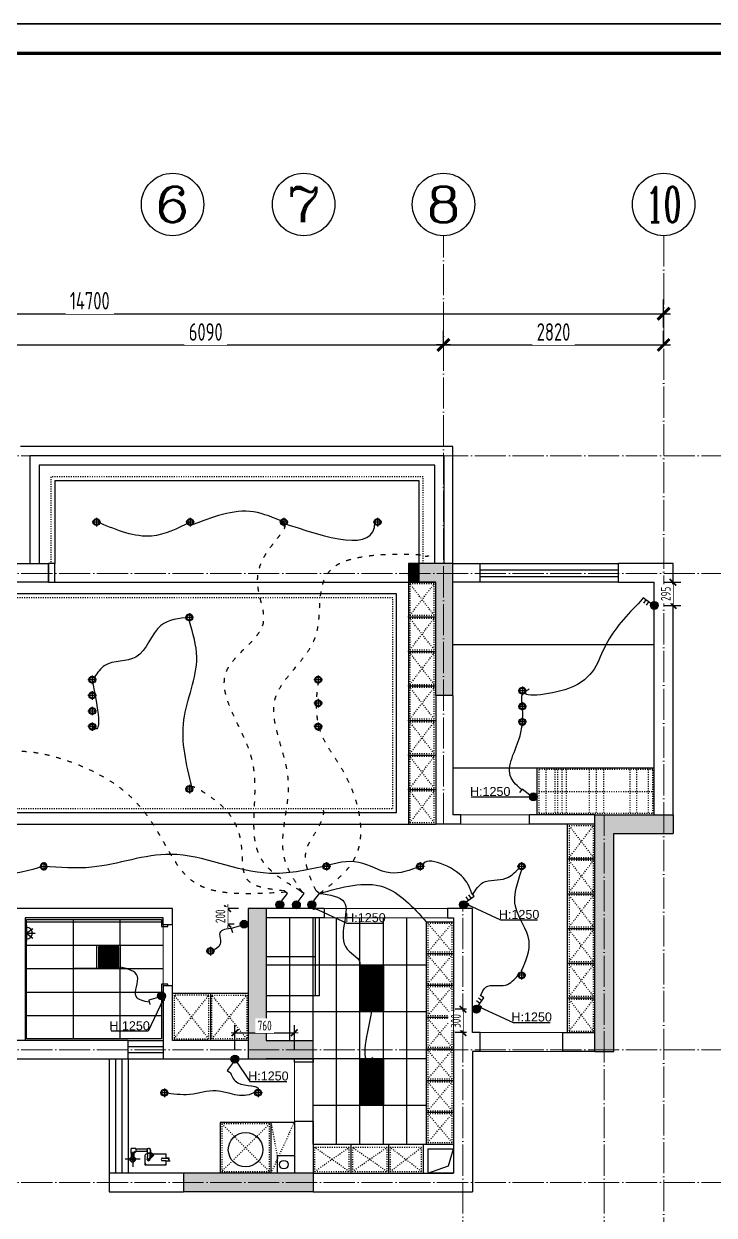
# Model space of a CAD drawing. Header units: inches. Extents: x 600 to 250244, y -404780 to 1000.
# Drawn here: x 105423 to 114265, y -307663 to -292400 of the extents above; entities that cross this region are included whole.
import ezdxf
from ezdxf.enums import TextEntityAlignment as Align

# ---------------------------------------------------------------- set-up
doc = ezdxf.new("R2010")
doc.units = ezdxf.units.IN
doc.header["$MEASUREMENT"] = 0
doc.linetypes.add('ACAD_ISO03W100', pattern=[30, 12, -18])
doc.linetypes.add('DOTE', pattern=[2.42, 2, -0.2, 0.02, -0.2])
for name, color, linetype, lineweight in [('0000照明', 241, 'Continuous', 25), ('天棚材质标注', 2, 'Continuous', 5), ('门', 65, 'Continuous', 13)]:
    doc.layers.add(name, color=color, linetype=linetype, lineweight=lineweight)
for name, color, linetype in [('15开关布置图-YJ', 2, 'Continuous'), ('AXIS', 1, 'Continuous'), ('AXIS_TEXT', 7, 'Continuous'), ('A图框', 7, 'Continuous'), ('D-ARCHI', 250, 'Continuous'), ('EVH 立面填充', 8, 'Continuous'), ('IBS-003-建筑窗框', 3, 'Continuous'), ('IBS-182-原建筑非承重墙', 150, 'Continuous'), ('IBS-200-原建筑承重墙柱', 200, 'Continuous'), ('IBS-250-轻质砖隔墙填充', 250, 'Continuous'), ('IBS-63-原建筑窗', 63, 'Continuous'), ('IDS-030-造型完成面(看线)', 30, 'Continuous'), ('IDS-040-固定高家具', 40, 'Continuous'), ('IFF-51-活动家具', 51, 'Continuous'), ('IRC-2-天花灯具', 2, 'Continuous'), ('IRC-30-天花轮廓线', 30, 'Continuous'), ('外标注', 50, 'Continuous')]:
    doc.layers.add(name, color=color, linetype=linetype)
doc.styles.add('_TCH_AXIS', font='COMPLEX', dxfattribs={"bigfont": 'GBCBIG'})
doc.styles.add('COMPLEX', font='COMPLEX')
doc.styles.add('HBA-DIMT', font='ARCHS.SHX', dxfattribs={"width": 0.8})
doc.styles.add('MtXpl_Arial_Unicode_', font='ARIALUNI.ttf')
doc.dimstyles.new('HBA_40', dxfattribs={"dimscale": 50, "dimtxt": 2.5, "dimasz": 0.1, "dimexe": 2, "dimexo": 2.5, "dimgap": 0.6, "dimtad": 1, "dimdec": 0, "dimrnd": 5, "dimzin": 0, "dimtxsty": 'HBA-DIMT', "dimblk": 'HBA_DIMENSION_TICK', "dimblk1": 'HBA_DIMENSION_TICK', "dimblk2": 'HBA_DIMENSION_TICK', "dimcen": 0.125, "dimclrd": 44, "dimclre": 44, "dimclrt": 2, "dimadec": 0, "dimazin": 0, "dimtfac": 1, "dimtdec": 0, "dimtix": 1, "dimtmove": 1, "dimatfit": 3, "dimldrblk": 'HBA_Leader_Dot', "dimfxl": 0, "dimtvp": 1, "dimtfill": 1, "dimtolj": 1, "dimtzin": 0, "dimarcsym": 0})

# ---------------------------------------------------------------- blocks, each defined once
blk = doc.blocks.new('11')
at = {"layer": 'IBS-182-原建筑非承重墙'}
for p, q in [((140997, -1245), (140997, -1054)), ((140567, -1131), (140516, -1131)), ((140535, -1131), (140528, -1131)), ((140528, -1166), (140567, -1166)), ((140528, -1166), (140567, -1166)), ((140567, -1131), (140535, -1131)), ((140567, -1131), (140535, -1131)), ((140567, -1166), (140535, -1166)), ((140841, -1081), (140567, -1080)), ((140567, -1080), (140567, -1131)), ((140576, -1080), (140567, -1080)), ((140567, -1080), (140567, -1131)), ((140567, -1101), (140567, -1131)), ((140567, -1131), (140615, -1132)), ((140567, -1166), (140567, -1196)), ((140615, -1166), (140567, -1166)), ((140567, -1166), (140567, -1217)), ((140567, -1166), (140567, -1196)), ((140567, -1208), (140567, -1217)), ((140567, -1217), (140770, -1217)), ((140567, -1217), (140587, -1217)), ((140587, -1217), (140775, -1217)), ((140587, -1217), (140740, -1217)), ((140820, -1081), (140588, -1080)), ((140820, -1081), (140588, -1080)), ((140788, -1145), (140728, -1204)), ((140775, -1157), (140728, -1204)), ((140737, -1214), (140728, -1204)), ((140728, -1204), (140737, -1214)), ((140797, -1154), (140737, -1214)), ((140737, -1214), (140775, -1175)), ((140737, -1214), (140775, -1175)), ((140750, -1227), (140737, -1214)), ((140740, -1217), (140750, -1227)), ((140770, -1217), (140770, -1288)), ((140775, -1157), (140788, -1145)), ((140775, -1149), (140775, -1157)), ((140775, -1149), (140775, -1157)), ((140775, -1149), (140775, -1157)), ((140775, -1217), (140775, -1175)), ((140775, -1175), (140775, -1227)), ((140775, -1175), (140775, -1217)), ((140775, -1217), (140775, -1227)), ((140775, -1217), (140775, -1227)), ((140809, -1218), (140810, -1149)), ((140809, -1227), (140810, -1149)), ((140809, -1218), (140820, -1218)), ((140809, -1218), (140809, -1227)), ((140810, -1145), (140810, -1149)), ((140810, -1149), (140810, -1145)), ((140812, -1252), (140812, -1221)), ((140812, -1252), (140812, -1221)), ((140841, -1081), (140820, -1081)), ((140840, -1209), (140841, -1081)), ((140840, -1101), (140841, -1081)), ((140840, -1197), (140840, -1101)), ((140840, -1209), (140840, -1101)), ((140901, -1150), (141093, -1150)), ((140980, -1150), (140980, -1228)), ((140980, -1180), (140980, -1248)), ((140980, -1180), (140980, -1228)), ((141014, -1150), (141014, -1228)), ((141014, -1228), (141014, -1180)), ((141014, -1228), (141014, -1180)), ((140775, -1227), (140750, -1227)), ((140750, -1227), (140770, -1227)), ((140812, -1227), (140770, -1227)), ((140770, -1269), (140770, -1227)), ((140770, -1227), (140770, -1269)), ((140770, -1269), (140770, -1288)), ((140775, -1227), (140809, -1227)), ((140955, -1286), (140803, -1286)), ((140803, -1286), (140812, -1286)), ((140803, -1286), (140812, -1286)), ((140812, -1252), (140812, -1227)), ((140812, -1252), (140812, -1269)), ((140812, -1252), (140955, -1252)), ((140812, -1286), (140812, -1252)), ((140812, -1286), (140812, -1252)), ((140955, -1252), (140953, -1252)), ((140955, -1252), (140953, -1252)), ((140962, -1248), (140955, -1248)), ((140955, -1290), (140955, -1248)), ((140955, -1251), (140955, -1252)), ((140955, -1251), (140955, -1252)), ((140955, -1290), (140982, -1290)), ((140975, -1234), (140975, -1228)), ((140975, -1228), (140980, -1228)), ((140975, -1248), (140975, -1228)), ((140975, -1228), (141018, -1228)), ((140980, -1228), (140975, -1228)), ((140975, -1228), (140975, -1234)), ((140975, -1234), (140975, -1248)), ((140980, -1248), (140975, -1248)), ((140975, -1248), (140980, -1248)), ((140980, -1228), (141014, -1228)), ((140980, -1248), (140980, -1228)), ((140980, -1228), (141018, -1228)), ((140982, -1290), (141018, -1290)), ((141014, -1228), (141018, -1228)), ((141018, -1228), (141014, -1228)), ((141018, -1228), (141014, -1228)), ((141018, -1235), (141018, -1228)), ((141018, -1235), (141018, -1228)), ((141018, -1228), (141018, -1235)), ((141018, -1235), (141018, -1228)), ((141018, -1228), (141018, -1235)), ((141018, -1235), (141018, -1290))]:
    blk.add_line(p, q, dxfattribs=at)
blk.add_circle((140997, -1150), 34.9, dxfattribs=at)
for start, end in [(0, 180), (0, 180), (180, 240.5217), (180, 240.5217), (299.176, 0), (299.176, 0)]:
    blk.add_arc((140997, -1150), 34.9, start, end, dxfattribs=at)
for centre, major_axis, start_param, end_param in [((140553, -1149), (-17.5, -17.5), -1.141223, -0.024085), ((140540, -1140), (-6.72, -6.72), 4.378011, 6.612288), ((140531, -1157), (-6.72, -6.72), 1.236418, 3.470695), ((140588, -1101), (-14.5, 14.5), 5.495149, 7.065946), ((140587, -1196), (-14.5, 14.5), 0.78276, 2.353557), ((140615, -1149), (-12.1, -12.1), 0.78276, 3.924353), ((140793, -1149), (-12.1, 12.1), 3.924353, 7.065946), ((140793, -1149), (-4.6, -4.6), 1.568158, 4.709751), ((140820, -1101), (-14.5, -14.5), 2.353557, 3.924353), ((140820, -1197), (-14.5, -14.5), 0.78276, 2.353557), ((140997, -1150), (-12.1, 12.1), 4.709751, 10.992936), ((140791, -1269), (-15, 15), 0.78276, 2.986227), ((140791, -1269), (-15, 15), 2.986227, 3.924353), ((140962, -1234), (-9.66, 9.66), 2.353557, 3.924353)]:
    blk.add_ellipse(centre, major_axis=major_axis, ratio=1, start_param=start_param, end_param=end_param, dxfattribs=at)
at = {"layer": 'IBS-182-原建筑非承重墙', "extrusion": (0, 0, -1)}
for start_param, end_param in [(5.500425, 7.071221), (5.500425, 7.071221), (3.929629, 5.500425), (3.929629, 5.500425), (7.071221, 8.642018), (7.071221, 8.642018), (2.358832, 3.929629), (2.358832, 3.929629)]:
    blk.add_ellipse((140997, -1150), major_axis=(-12.1, 12.1), ratio=1, start_param=start_param, end_param=end_param, dxfattribs=at)
blk = doc.blocks.new('HBA_DIMENSION_TICK')
at = {"color": 0, "linetype": 'ByBlock'}
for p, q in [((-10, 0), (0, 0)), ((0, 0), (10, 0))]:
    blk.add_line(p, q, dxfattribs=at)
at = {"color": 50, "linetype": 'ByBlock'}
blk.add_solid([(-10, -7), (-7, -10), (7, 10), (10, 7)], dxfattribs=at)
blk = doc.blocks.new('*D544')
at = {"layer": 'Defpoints', "color": 0, "transparency": 16777216}
for p in [(110798, -296514), (104708, -296739), (110798, -296739)]:
    blk.add_point(p, dxfattribs=at)
at = {"layer": '外标注', "color": 44, "lineweight": -2, "transparency": 16777216}
for p, q in [((104708, -296514), (104708, -296334)), ((110798, -296514), (110798, -296334)), ((104717, -296514), (110789, -296514))]:
    blk.add_line(p, q, dxfattribs=at)
at = {"layer": '外标注', "color": 44, "lineweight": -2, "transparency": 16777216, "xscale": 9, "yscale": 9, "zscale": 9, "rotation": 180}
blk.add_blockref('HBA_DIMENSION_TICK', (104708, -296514), dxfattribs=at)
at = {"layer": '外标注', "color": 44, "lineweight": -2, "transparency": 16777216, "xscale": 9, "yscale": 9, "zscale": 9}
blk.add_blockref('HBA_DIMENSION_TICK', (110798, -296514), dxfattribs=at)
at = {"layer": '外标注', "color": 2, "transparency": 16777216, "insert": (107753, -296348), "char_height": 225, "attachment_point": 5, "style": 'HBA-DIMT', "bg_fill": 3, "box_fill_scale": 1.25, "bg_fill_color": 256, "bg_fill_true_color": 13158600, "bg_fill_transparency": 0}
blk.add_mtext('\\A1;6090', dxfattribs=at)
blk = doc.blocks.new('HBA_Leader_Dot')
at = {"color": 0, "linetype": 'ByBlock'}
blk.add_line((-5, 0), (-10, 0), dxfattribs=at)
at = {"color": 0, "linetype": 'ByBlock', "const_width": 5}
blk.add_lwpolyline([(-2.5, 0, 1), (2.5, 0, 1)], format="xyb", close=True, dxfattribs=at)
blk = doc.blocks.new('*D545')
at = {"layer": 'Defpoints', "color": 0, "transparency": 16777216}
for p in [(113618, -296514), (110798, -296739), (113618, -296739)]:
    blk.add_point(p, dxfattribs=at)
at = {"layer": '外标注', "color": 44, "lineweight": -2, "transparency": 16777216}
for p, q in [((110798, -296514), (110798, -296334)), ((113618, -296514), (113618, -296334)), ((110807, -296514), (113609, -296514))]:
    blk.add_line(p, q, dxfattribs=at)
at = {"layer": '外标注', "color": 44, "lineweight": -2, "transparency": 16777216, "xscale": 9, "yscale": 9, "zscale": 9, "rotation": 180}
blk.add_blockref('HBA_DIMENSION_TICK', (110798, -296514), dxfattribs=at)
at = {"layer": '外标注', "color": 44, "lineweight": -2, "transparency": 16777216, "xscale": 9, "yscale": 9, "zscale": 9}
blk.add_blockref('HBA_DIMENSION_TICK', (113618, -296514), dxfattribs=at)
at = {"layer": '外标注', "color": 2, "transparency": 16777216, "insert": (112208, -296348), "char_height": 225, "attachment_point": 5, "style": 'HBA-DIMT', "bg_fill": 3, "box_fill_scale": 1.25, "bg_fill_color": 256, "bg_fill_true_color": 13158600, "bg_fill_transparency": 0}
blk.add_mtext('\\A1;2820', dxfattribs=at)
blk = doc.blocks.new('*D546')
at = {"layer": 'Defpoints', "color": 0, "transparency": 16777216}
for p in [(113618, -296114), (98918, -296514), (113618, -296514)]:
    blk.add_point(p, dxfattribs=at)
at = {"layer": '外标注', "color": 44, "lineweight": -2, "transparency": 16777216}
for p, q in [((98918, -296289), (98918, -295934)), ((113618, -296289), (113618, -295934)), ((98927, -296114), (113609, -296114))]:
    blk.add_line(p, q, dxfattribs=at)
at = {"layer": '外标注', "color": 44, "lineweight": -2, "transparency": 16777216, "xscale": 9, "yscale": 9, "zscale": 9, "rotation": 180}
blk.add_blockref('HBA_DIMENSION_TICK', (98918, -296114), dxfattribs=at)
at = {"layer": '外标注', "color": 44, "lineweight": -2, "transparency": 16777216, "xscale": 9, "yscale": 9, "zscale": 9}
blk.add_blockref('HBA_DIMENSION_TICK', (113618, -296114), dxfattribs=at)
at = {"layer": '外标注', "color": 2, "transparency": 16777216, "insert": (106268, -295948), "char_height": 225, "attachment_point": 5, "style": 'HBA-DIMT', "bg_fill": 3, "box_fill_scale": 1.25, "bg_fill_color": 256, "bg_fill_true_color": 13158600, "bg_fill_transparency": 0}
blk.add_mtext('\\A1;14700', dxfattribs=at)
blk = doc.blocks.new('_AXISO')
blk.add_circle((0, 0), 0.5)
at = {"layer": 'AXIS_TEXT', "style": 'COMPLEX', "width": 1.041667}
blk.add_attdef('A', text='', height=0.56, dxfattribs=at).set_placement((-0.25, -0.28), (0.25, -0.28), align=Align.FIT)
blk = doc.blocks.new('gegeg')
at = {"layer": 'A图框'}
blk.add_lwpolyline([(162587, -39218), (162587, -60008), (133187, -60008), (133187, -39218)], close=True, dxfattribs=at)
at = {"layer": 'A图框', "const_width": 42}
blk.add_lwpolyline([(133537, -40125), (133537, -39568), (162237, -39568), (162237, -57908)], dxfattribs=at)
blk = doc.blocks.new('A$C2C253EB8')
at = {"layer": 'IRC-2-天花灯具', "color": 250}
for p, q in [((0, 55), (110, 55)), ((55, 0), (55, 110))]:
    blk.add_line(p, q, dxfattribs=at)
at = {"layer": 'IRC-2-天花灯具', "color": 2}
blk.add_ellipse((55, 55), major_axis=(44, 0), ratio=1, start_param=1.571461413961594, end_param=7.85464672114118, dxfattribs=at)
at = {"layer": 'IRC-2-天花灯具', "color": 251}
blk.add_ellipse((55, 55), major_axis=(33, 0), ratio=1, start_param=1.570667, end_param=7.853852, dxfattribs=at)
blk = doc.blocks.new('fhty')
at = {"layer": 'IRC-2-天花灯具'}
for p, q in [((717910, -196860), (717910, -197065)), ((717910, -196962), (717990, -196900)), ((717910, -196962), (718019, -196962)), ((717910, -196962), (717990, -197025))]:
    blk.add_line(p, q, dxfattribs=at)
blk.add_arc((717910, -196962), 74.3, 270, 90, dxfattribs=at)
blk = doc.blocks.new('*D553')
at = {"layer": 'Defpoints', "color": 0, "transparency": 16777216}
for p in [(111218, -305025), (111218, -305325)]:
    blk.add_point(p, dxfattribs=at)
at = {"layer": '天棚材质标注', "color": 44, "lineweight": -2, "transparency": 16777216}
for p, q in [((111093, -305025), (110948, -305025)), ((111048, -305020), (111048, -305015)), ((111048, -305025), (111048, -305325)), ((111093, -305325), (110948, -305325)), ((111048, -305330), (111048, -305335))]:
    blk.add_line(p, q, dxfattribs=at)
at = {"layer": '天棚材质标注', "color": 44, "lineweight": -2, "transparency": 16777216, "xscale": 5, "yscale": 5, "zscale": 5}
for p, rotation in [((111048, -305025), 270), ((111048, -305325), 90)]:
    blk.add_blockref('HBA_DIMENSION_TICK', p, dxfattribs=dict(at, rotation=rotation))
at = {"layer": '天棚材质标注', "color": 2, "transparency": 16777216, "insert": (110956, -305175), "char_height": 125, "attachment_point": 5, "rotation": 90, "style": 'HBA-DIMT', "bg_fill": 3, "box_fill_scale": 1.25, "bg_fill_color": 256, "bg_fill_true_color": 13158600, "bg_fill_transparency": 0}
blk.add_mtext('\\A1;300', dxfattribs=at)
at = {"layer": 'Defpoints', "color": 0, "transparency": 16777216}
blk.add_point((111048, -305325), dxfattribs=at)
blk = doc.blocks.new('*D554')
at = {"layer": 'Defpoints', "color": 0, "transparency": 16777216}
for p in [(108298, -303735), (108244, -303934)]:
    blk.add_point(p, dxfattribs=at)
at = {"layer": '天棚材质标注', "color": 44, "lineweight": -2, "transparency": 16777216}
for p, q in [((108173, -303735), (107934, -303735)), ((108034, -303730), (108034, -303725)), ((108034, -303934), (108034, -303735)), ((108119, -303934), (107934, -303934)), ((108034, -303939), (108034, -303944))]:
    blk.add_line(p, q, dxfattribs=at)
at = {"layer": '天棚材质标注', "color": 44, "lineweight": -2, "transparency": 16777216, "xscale": 5, "yscale": 5, "zscale": 5}
for p, rotation in [((108034, -303735), 270), ((108034, -303934), 90)]:
    blk.add_blockref('HBA_DIMENSION_TICK', p, dxfattribs=dict(at, rotation=rotation))
at = {"layer": '天棚材质标注', "color": 2, "transparency": 16777216, "insert": (107941, -303834), "char_height": 125, "attachment_point": 5, "rotation": 90, "style": 'HBA-DIMT', "bg_fill": 3, "box_fill_scale": 1.25, "bg_fill_color": 256, "bg_fill_true_color": 13158600, "bg_fill_transparency": 0}
blk.add_mtext('\\A1;200', dxfattribs=at)
at = {"layer": 'Defpoints', "color": 0, "transparency": 16777216}
blk.add_point((108034, -303735), dxfattribs=at)
blk = doc.blocks.new('*D555')
at = {"layer": 'Defpoints', "color": 0, "transparency": 16777216}
for p in [(108888, -305327), (108127, -305664), (108888, -305665)]:
    blk.add_point(p, dxfattribs=at)
at = {"layer": '天棚材质标注', "color": 44, "lineweight": -2, "transparency": 16777216}
for p, q in [((108127, -305539), (108127, -305227)), ((108888, -305540), (108888, -305227)), ((108132, -305327), (108883, -305327))]:
    blk.add_line(p, q, dxfattribs=at)
at = {"layer": '天棚材质标注', "color": 44, "lineweight": -2, "transparency": 16777216, "xscale": 5, "yscale": 5, "zscale": 5, "rotation": 180}
blk.add_blockref('HBA_DIMENSION_TICK', (108127, -305327), dxfattribs=at)
at = {"layer": '天棚材质标注', "color": 44, "lineweight": -2, "transparency": 16777216, "xscale": 5, "yscale": 5, "zscale": 5}
blk.add_blockref('HBA_DIMENSION_TICK', (108888, -305327), dxfattribs=at)
at = {"layer": '天棚材质标注', "color": 2, "transparency": 16777216, "insert": (108508, -305235), "char_height": 125, "attachment_point": 5, "style": 'HBA-DIMT', "bg_fill": 3, "box_fill_scale": 1.25, "bg_fill_color": 256, "bg_fill_true_color": 13158600, "bg_fill_transparency": 0}
blk.add_mtext('\\A1;760', dxfattribs=at)
blk = doc.blocks.new('*D892')
at = {"layer": '天棚材质标注', "color": 44, "lineweight": -2, "transparency": 16777216}
for p, q in [((113623, -299555), (113838, -299555)), ((113738, -299550), (113738, -299545)), ((113738, -299851), (113738, -299555)), ((113623, -299851), (113838, -299851)), ((113738, -299856), (113738, -299861))]:
    blk.add_line(p, q, dxfattribs=at)
at = {"layer": '天棚材质标注', "color": 44, "lineweight": -2, "transparency": 16777216, "xscale": 5, "yscale": 5, "zscale": 5}
for p, rotation in [((113738, -299555), 270), ((113738, -299851), 90)]:
    blk.add_blockref('HBA_DIMENSION_TICK', p, dxfattribs=dict(at, rotation=rotation))
at = {"layer": '天棚材质标注', "color": 2, "transparency": 16777216, "insert": (113646, -299703), "char_height": 125, "attachment_point": 5, "rotation": 90, "style": 'HBA-DIMT', "bg_fill": 3, "box_fill_scale": 1.25, "bg_fill_color": 256, "bg_fill_true_color": 13158600, "bg_fill_transparency": 0}
blk.add_mtext('\\A1;295', dxfattribs=at)
at = {"layer": 'Defpoints', "color": 0, "transparency": 16777216}
for p in [(113498, -299555), (113738, -299555), (113498, -299851)]:
    blk.add_point(p, dxfattribs=at)

msp = doc.modelspace()

# ---------------------------------------------------------------- hatches: boundary and pattern name
at = {"layer": '0000照明', "lineweight": 25, "ltscale": 0.01}
for points in [[(113542.9, -299872.6, -1), (113453.6, -299828.5, -1)], [(113453.8, -299829.7, -1), (113543.1, -299873.8, -1)], [(111993.9, -302325.6, -1), (111904.7, -302281.4, -1)], [(111904.9, -302282.6, -1), (111994.1, -302326.8, -1)], [(108723, -303641, -1), (108678.8, -303730.2, -1)], [(108680, -303730, -1), (108724.2, -303640.7, -1)], [(108935.5, -303643.1, -1), (108891.3, -303732.3, -1)], [(108892.5, -303732.1, -1), (108936.7, -303642.9, -1)], [(109132.4, -303640.3, -1), (109088.2, -303729.5, -1)], [(109089.4, -303729.3, -1), (109133.6, -303640.1, -1)], [(111088.2, -303649, -1), (111019.7, -303721.2, -1)], [(111020.9, -303721.3, -1), (111089.4, -303649.1, -1)], [(108288.9, -303911.5, -1), (108200, -303956.5, -1)], [(107231.5, -304831.2, -1), (107142.7, -304876.2, -1)], [(107143.7, -304876.8, -1), (107232.6, -304831.8, -1)], [(111240, -304979.9, -1), (111195.8, -305069.1, -1)], [(111197, -305068.9, -1), (111241.2, -304979.7, -1)], [(108148, -305619.4, -1), (108104, -305708.7, -1)], [(108105.2, -305708.5, -1), (108149.2, -305619.2, -1)]]:
    msp.add_hatch(color=256, dxfattribs=at).paths.add_polyline_path(points)
at = {"layer": 'EVH 立面填充'}
h = msp.add_hatch(color=256, dxfattribs=at)
h.dxf.hatch_style = 1
h.paths.add_polyline_path([(110698.5, -299554.5), (110698.5, -301004.5), (110918.5, -301004.5), (110918.5, -299314.5), (110488.5, -299314.5), (110488.5, -299554.5)])
h = msp.add_hatch(color=256, dxfattribs=at)
h.dxf.hatch_style = 1
h.paths.add_polyline_path([(112978.5, -302774.5), (113738.5, -302774.5), (113738.5, -302534.5), (112738.5, -302534.5), (112738.5, -305564.5), (112978.5, -305564.5)])
h = msp.add_hatch(color=256, dxfattribs=at)
h.dxf.hatch_style = 1
h.paths.add_polyline_path([(109128.2, -305664.5), (109128.2, -305424.5), (108528.2, -305424.5), (108528.2, -303734.5), (108298.2, -303734.5), (108298.2, -305664.5)])
h = msp.add_hatch(color=256, dxfattribs=at)
h.dxf.hatch_style = 1
h.paths.add_polyline_path([(107468.2, -307123.7), (107468.2, -307362), (109128.2, -307362), (109128.2, -307123.7)])
at = {"layer": 'IRC-2-天花灯具'}
h = msp.add_hatch(dxfattribs=at)
h.set_pattern_fill('ANSI31', color=256, scale=80)
h.set_pattern_definition([(45, (12589.499, -288437.724), (-7.0710678, 7.0710678), [])])
h.paths.add_polyline_path([(106378.2, -304484.5), (106638.2, -304484.5), (106638.2, -304224.5), (106378.2, -304224.5)])
h = msp.add_hatch(dxfattribs=at)
h.set_pattern_fill('ANSI31', color=256, scale=80)
h.paths.add_polyline_path([(110028.2, -304454.5), (109728.2, -304454.5), (109728.2, -305054.5), (110028.2, -305054.5)])
h = msp.add_hatch(dxfattribs=at)
h.set_pattern_fill('ANSI31', color=256, scale=80)
h.set_pattern_definition([(45, (0, -1200), (-7.0710678, 7.0710678), [])])
h.paths.add_polyline_path([(110028.2, -305654.5), (109728.2, -305654.5), (109728.2, -306254.5), (110028.2, -306254.5)])

# ---------------------------------------------------------------- linework, layer by layer
for p in [(110348.5, -299997.4), (110348.5, -300440.2), (110348.5, -300883.1), (110348.5, -301325.9), (110348.5, -301768.8), (110348.5, -302211.7), (112388.5, -303099.5), (112388.5, -303544.5), (112388.5, -303989.5), (112388.5, -304434.5), (112388.5, -304879.5)]:
    msp.add_point(p)
at = {"layer": '0000照明', "lineweight": 25, "ltscale": 0.01}
for p, q in [((113354.6, -299752.6), (113321.9, -299796.4)), ((113454.9, -299827.6), (113354.6, -299752.6)), ((113391.1, -299779.9), (113358.4, -299823.7)), ((113425.5, -299805.6), (113392.8, -299849.4)), ((111805.6, -302205.6), (111772.9, -302249.4)), ((111906, -302280.5), (111805.6, -302205.6)), ((108725.1, -303642.1), (108800, -303541.7)), ((108800, -303541.7), (108756.3, -303509)), ((108937.6, -303644.2), (109012.5, -303543.9)), ((109012.5, -303543.9), (108968.7, -303511.2)), ((109134.5, -303641.4), (109209.4, -303541.1)), ((109209.4, -303541.1), (109165.6, -303508.4)), ((111089.9, -303650.7), (111191.2, -303576.9)), ((111154.3, -303603.8), (111122.2, -303559.6)), ((111191.2, -303576.9), (111159, -303532.8)), ((111119.6, -303629.1), (111087.4, -303584.9)), ((108200.1, -303954.9), (108080, -303990.4)), ((108080, -303990.4), (108095.5, -304042.8)), ((107142.7, -304874.6), (107022.6, -304910.1)), ((107022.6, -304910.1), (107038.1, -304962.5)), ((111264.1, -304951.6), (111220.3, -304918.9)), ((111242.1, -304981), (111317.1, -304880.6)), ((111289.8, -304917.2), (111246, -304884.5)), ((111317.1, -304880.6), (111273.3, -304847.9)), ((108103.1, -305707.4), (108028.2, -305807.9)), ((108028.2, -305807.9), (108072.1, -305840.5))]:
    msp.add_line(p, q, dxfattribs=at)
for centre in [(113498.2, -299850.5), (113498.5, -299851.7), (111949.3, -302303.5), (111949.5, -302304.7), (108700.9, -303685.6), (108702.1, -303685.4), (108913.4, -303687.7), (108914.6, -303687.5), (109110.3, -303684.9), (109111.5, -303684.7), (111053.9, -303685.1), (111055.2, -303685.2), (108244.5, -303934), (107187.1, -304853.7), (107188.2, -304854.3), (111217.9, -305024.5), (111219.1, -305024.3), (108126, -305664.1), (108127.2, -305663.9)]:
    msp.add_circle(centre, 49.8, dxfattribs=at)
for points in [[(108753.5, -298784.4), (108365.2, -298653.4), (107562.8, -298827.4)], [(107553.5, -298784.4), (107060.3, -298962.2), (106396.1, -298795.1)], [(108709.5, -298784.4), (109920.5, -298784.4), (109920.5, -298782)], [(113321.9, -299796.4), (112877.6, -300354.5), (112401.6, -300915.8), (111863.7, -300944.4), (111896.6, -300921.6)], [(107543.4, -300004.5, 0), (107179.7, -300108.2), (106858.8, -300512.8), (106459, -300621.3), (106328.6, -300771.3)], [(107575.3, -302174.2, 0), (107473, -301319), (107638.7, -300514.8), (107543.4, -300059.5, 0)], [(106299.7, -300804.5), (106299.7, -301404.5), (106296, -301400.8)], [(111800.1, -302213), (111664.8, -302060.4), (111779.1, -301524.1), (111808.7, -301344.4), (111808.7, -301144.4), (111808.7, -300977.4), (111814.1, -300961.1)], [(109265.3, -303194.5), (108568.5, -303285.2), (107304, -303040.9), (106293.3, -303205.3), (105678.6, -303194.5)], [(110498.3, -303194.5), (110113.5, -303278), (109713.7, -303142.9), (109265.3, -303194.5)], [(111159, -303532.8), (111028.3, -303316.4), (110530.5, -303201.9), (110531.5, -303219.4)], [(105678.6, -303194.5), (105109.3, -303303.3), (104522.6, -303194.5)], [(111175.1, -303554.8), (111303.9, -303402.4), (111597.4, -303347.4), (111763.3, -303221.2)], [(111798.3, -304534.5), (111894.4, -304147), (111723.6, -303723.4), (111798.3, -303249.5)], [(109209.4, -303541.1), (110028.7, -303457.6), (110578.2, -303904.5)], [(109209.4, -303541.1), (109525.1, -303651.2), (109565.4, -304255.9), (109728.2, -304454.5), (109722.3, -304475.3)], [(108099.4, -303987.9), (107933.3, -304045.5), (107894.1, -304243.6), (107853.4, -304261.7), (107857.4, -304258.3)], [(107030.3, -304936.3), (106862.6, -304861.3), (106877.5, -304603.8), (106658.2, -304484.5)], [(111273.3, -304847.9), (111341.9, -304742.8), (111592.6, -304714.5), (111754.3, -304589.5)], [(109878.2, -305054.5), (109878.2, -305654.5), (109895.8, -305641.3)], [(108072.1, -305840.5), (108165.1, -305967.5), (108423.2, -306050.5), (108368.2, -306094.5), (107886.1, -306069.6), (107548.8, -306116.9), (107223.2, -306094.5)]]:
    msp.add_spline(points, degree=3, dxfattribs=at)
at = {"layer": '0000照明', "linetype": 'ACAD_ISO03W100', "lineweight": 25, "ltscale": 5}
for points in [[(108968.7, -303511.2), (108468.4, -303105.5), (108345.8, -301825.7), (108031.1, -300670.2), (108485.8, -300098.2), (108501.5, -299228.6), (108731.7, -298822.7), (108705.3, -298829)], [(108990.6, -303527.5), (108766, -303107.5), (108810, -302076.3), (108643.8, -301042.4), (109167.1, -300226.3), (109480.1, -299307.5), (110538.5, -299224.4), (110521.7, -299224.4)], [(109209.4, -303541.1), (109667, -303081.4), (109507.3, -301963.1), (109215, -301442.9, 0), (109194.6, -300837.5, 0), (109196.5, -300822.5)], [(108778.1, -303525.3), (107623.7, -303410.9), (106655.7, -302188.8), (104938, -302041.4), (104943, -302069.9)], [(108756.3, -303509), (108322.7, -303400.1), (107927.8, -302391), (107587.4, -302204.5, 0), (107591.6, -302209.1)], [(109165.6, -303508.4), (109038.4, -303001.1), (109245.3, -302587.5), (109245.3, -302454.5), (109239.3, -302449.6)]]:
    msp.add_spline(points, degree=3, dxfattribs=at)
at = {"layer": 'D-ARCHI', "color": 251, "linetype": 'DOTE', "lineweight": 5, "ltscale": 200}
for p, q in [((116438.5, -297934.3), (96111.2, -297934.3)), ((116438.5, -299444.5), (96098.5, -299444.5)), ((112858.5, -310062.8), (112858.5, -302534.5)), ((111048.2, -310062.8), (111048.2, -303734.5)), ((116438.5, -305544.5), (96111.2, -305544.5)), ((116438.5, -307242.8), (96111.2, -307242.8))]:
    msp.add_line(p, q, dxfattribs=at)
at = {"layer": 'IBS-003-建筑窗框', "color": 251, "ltscale": 10}
for p, q in [((110918.5, -297814.3), (105378.5, -297814.3)), ((110918.5, -299314.5), (110918.5, -297814.3)), ((110688.5, -298054.3), (105618.5, -298054.3)), ((105618.5, -298054.3), (105618.5, -299314.5)), ((110688.5, -299314.5), (110688.5, -298054.3)), ((110488.5, -298254.3), (105818.5, -298254.3)), ((105818.5, -298254.3), (105818.5, -299314.5)), ((110488.5, -299314.5), (110488.5, -298254.3)), ((111268.5, -299314.5), (113038.5, -299314.5)), ((113038.5, -299554.5), (111268.5, -299554.5)), ((106758.2, -305424.5), (107208.2, -305424.5)), ((106518.2, -305664.5), (106518.2, -307124.5)), ((107208.2, -305664.5), (106758.2, -305664.5)), ((106758.2, -305664.5), (106758.2, -307124.5))]:
    msp.add_line(p, q, dxfattribs=at)
at = {"layer": 'IBS-182-原建筑非承重墙'}
for p, q in [((105228.5, -299314.5), (105738.5, -299314.5)), ((105738.5, -299554.5), (105738.5, -299314.5)), ((110918.5, -299314.5), (111268.5, -299314.5)), ((111268.5, -299554.5), (111268.5, -299314.5)), ((113738.5, -299314.5), (113038.5, -299314.5)), ((113038.5, -299554.5), (113038.5, -299314.5)), ((113738.5, -302534.5), (113738.5, -299314.5)), ((105738.5, -299554.5), (105228.5, -299554.5)), ((111268.5, -299554.5), (110918.5, -299554.5)), ((113038.5, -299554.5), (113498.5, -299554.5)), ((113498.5, -302534.5), (113498.5, -299554.5)), ((110698.5, -301004.5), (110698.5, -302654.5)), ((110918.5, -301004.5), (110918.5, -302534.5)), ((111018.5, -302654.5), (110698.5, -302654.5)), ((111018.5, -302534.5), (110918.5, -302534.5)), ((111018.5, -302654.5), (111018.5, -302534.5)), ((111898.5, -302654.5), (111898.5, -302534.5)), ((112738.5, -302534.5), (111898.5, -302534.5)), ((112738.5, -302654.5), (111898.5, -302654.5)), ((107328.2, -303734.5), (103678.2, -303734.5)), ((107328.2, -303944.5), (107328.2, -303734.5)), ((109268.2, -303734.5), (108528.2, -303734.5)), ((109268.2, -303734.5), (109268.2, -303854.5)), ((111168.2, -303734.5), (110848.2, -303734.5)), ((110848.2, -303734.5), (110848.2, -303854.5)), ((111168.2, -305324.5), (111168.2, -303734.5)), ((107208.2, -303854.5), (105438.2, -303854.5)), ((105438.2, -303854.5), (105438.2, -305424.5)), ((107208.2, -303944.5), (107208.2, -303854.5)), ((109268.2, -303854.5), (108528.2, -303854.5)), ((110848.2, -303854.5), (110928.2, -303854.5)), ((110928.2, -303854.5), (110928.2, -307124.5)), ((107328.2, -303944.5), (107208.2, -303944.5)), ((107328.2, -304724.5), (107208.2, -304724.5)), ((107208.2, -304724.5), (107208.2, -305664.5)), ((107328.2, -305424.5), (107328.2, -304724.5)), ((111268.2, -305324.5), (111168.2, -305324.5)), ((111268.2, -305564.5), (111268.2, -305324.5)), ((112328.5, -305564.5), (112328.5, -305324.5)), ((112328.5, -305324.5), (112738.5, -305324.5)), ((105438.2, -305424.5), (104058.2, -305424.5)), ((106758.2, -305424.5), (105438.2, -305424.5)), ((106758.2, -305664.5), (106758.2, -305424.5)), ((108298.2, -305424.5), (107328.2, -305424.5)), ((111268.2, -305564.5), (111168.2, -305564.5)), ((111168.2, -305564.5), (111168.2, -307362.8)), ((112738.5, -305564.5), (112328.5, -305564.5)), ((106518.2, -305664.5), (104058.2, -305664.5)), ((106758.2, -305664.5), (106518.2, -305664.5)), ((108298.2, -305664.5), (107208.2, -305664.5)), ((108888.2, -305704.5), (108888.2, -305664.5)), ((109128.2, -305704.5), (108888.2, -305704.5)), ((109128.2, -305664.5), (109128.2, -305704.5)), ((109128.2, -306464.5), (108888.2, -306464.5)), ((108888.2, -306464.5), (108888.2, -307124.5)), ((109128.2, -306464.5), (109128.2, -307124.5)), ((110539.9, -306751.5), (110539.9, -307124.5)), ((110539.9, -306751.5), (110928.2, -306751.5)), ((108668.2, -306904.5), (108668.2, -307124.5)), ((108888.2, -306904.5), (108668.2, -306904.5)), ((110599.9, -306811.5), (110599.9, -307124.5)), ((110599.9, -306811.5), (110928.2, -306811.5)), ((110861.6, -307031.9), (110928.2, -306811.5)), ((110599.9, -307124.5), (110861.6, -307031.9)), ((107468.2, -307124.5), (106518.2, -307124.5)), ((106518.2, -307124.5), (106518.2, -307362.8)), ((109128.2, -307124.5), (110928.2, -307124.5)), ((110928.2, -307124.5), (110599.9, -307124.5)), ((106518.2, -307362.8), (107468.2, -307362.8)), ((109128.2, -307362.8), (111168.2, -307362.8))]:
    msp.add_line(p, q, dxfattribs=at)
for points in [[(105738.5, -299554.5), (105818.5, -299554.5), (105818.5, -299314.5), (105738.5, -299314.5)], [(110348.5, -299554.5), (110488.5, -299554.5), (110488.5, -299314.5), (110348.5, -299314.5)]]:
    msp.add_lwpolyline(points, close=True, dxfattribs=at)
msp.add_circle((108752.2, -307016.1), 55, dxfattribs=at)
at = {"layer": 'IBS-200-原建筑承重墙柱', "ltscale": 0.02}
for p, q in [((110488.5, -299554.5), (110488.5, -299314.5)), ((110918.5, -299314.5), (110488.5, -299314.5)), ((110918.5, -301004.5), (110918.5, -299314.5)), ((110698.5, -299554.5), (110488.5, -299554.5)), ((110698.5, -301004.5), (110698.5, -299554.5)), ((110918.5, -301004.5), (110698.5, -301004.5)), ((112738.5, -305564.5), (112738.5, -302534.5)), ((112738.5, -302534.5), (113738.5, -302534.5)), ((113738.5, -302534.5), (113738.5, -302774.5)), ((112978.5, -305564.5), (112978.5, -302774.5)), ((112978.5, -302774.5), (113738.5, -302774.5)), ((108298.2, -303734.5), (108298.2, -305664.5)), ((108528.2, -303734.5), (108298.2, -303734.5)), ((108528.2, -303734.5), (108528.2, -305424.5)), ((108528.2, -305424.5), (109128.2, -305424.5)), ((109128.2, -305664.5), (109128.2, -305424.5)), ((112738.5, -305564.5), (112978.5, -305564.5)), ((109128.2, -305664.5), (108298.2, -305664.5)), ((109128.2, -307124.5), (107468.2, -307124.5)), ((107468.2, -307124.5), (107468.2, -307362.8)), ((109128.2, -307124.5), (109128.2, -307362.8)), ((109128.2, -307362.8), (107468.2, -307362.8))]:
    msp.add_line(p, q, dxfattribs=at)
at = {"layer": 'IBS-250-轻质砖隔墙填充', "color": 8, "linetype": 'Continuous'}
for p, q in [((110348.5, -299324.6), (110358.5, -299314.5)), ((110348.5, -299345.8), (110379.8, -299314.5)), ((110348.5, -299367), (110401, -299314.5)), ((110348.5, -299388.2), (110422.2, -299314.5)), ((110348.5, -299409.4), (110443.4, -299314.5)), ((110348.5, -299430.7), (110464.6, -299314.5)), ((110348.5, -299451.9), (110355.8, -299444.5)), ((110348.5, -299473.1), (110377, -299444.5)), ((110348.5, -299494.3), (110398.2, -299444.5)), ((110348.5, -299515.5), (110419.5, -299444.5)), ((110348.5, -299536.7), (110440.7, -299444.5)), ((110351.9, -299554.5), (110461.9, -299444.5)), ((110355.8, -299444.5), (110485.8, -299314.5)), ((110373.1, -299554.5), (110483.1, -299444.5)), ((110377, -299444.5), (110488.5, -299333.1)), ((110394.3, -299554.5), (110488.5, -299460.4)), ((110398.2, -299444.5), (110488.5, -299354.3)), ((110419.5, -299444.5), (110488.5, -299375.5)), ((110440.7, -299444.5), (110488.5, -299396.7)), ((110461.9, -299444.5), (110488.5, -299417.9)), ((110483.1, -299444.5), (110488.5, -299439.2)), ((110415.5, -299554.5), (110488.5, -299481.6)), ((110436.7, -299554.5), (110488.5, -299502.8)), ((110458, -299554.5), (110488.5, -299524)), ((110479.2, -299554.5), (110488.5, -299545.2))]:
    msp.add_line(p, q, dxfattribs=at)
at = {"layer": 'IBS-63-原建筑窗'}
for p, q in [((110808.5, -297934.3), (105498.5, -297934.3)), ((105498.5, -297934.3), (105498.5, -299314.5)), ((110808.5, -299314.5), (110808.5, -297934.3)), ((111268.5, -299394.5), (113038.5, -299394.5)), ((111268.5, -299482.1), (113038.5, -299482.1)), ((107208.2, -305504.5), (106758.2, -305504.5)), ((106598.2, -305664.5), (106598.2, -307124.5)), ((106678.2, -305664.5), (106678.2, -307124.5)), ((107208.2, -305584.5), (106758.2, -305584.5))]:
    msp.add_line(p, q, dxfattribs=at)
at = {"layer": 'IDS-030-造型完成面(看线)'}
msp.add_lwpolyline([(107268.2, -304724.5), (107268.2, -304704.5), (107188.2, -304704.5), (107188.2, -305404.5), (105458.2, -305404.5), (105458.2, -303874.5), (107188.2, -303874.5), (107188.2, -303964.5), (107268.2, -303964.5), (107268.2, -303944.5)], dxfattribs=at)
at = {"layer": 'IDS-040-固定高家具'}
for p, q in [((110348.5, -299554.5), (110348.5, -302654.5)), ((110348.5, -299554.5), (110698.5, -299554.5)), ((110348.5, -299997.4), (110698.5, -299997.4)), ((110348.5, -300440.2), (110698.5, -300440.2)), ((110348.5, -300883.1), (110698.5, -300883.1)), ((110348.5, -301325.9), (110698.5, -301325.9)), ((110348.5, -301768.8), (110698.5, -301768.8)), ((113498.5, -301934.5), (111998.5, -301934.5)), ((111998.5, -302534.5), (111998.5, -301934.5)), ((110348.5, -302211.7), (110698.5, -302211.7)), ((110348.5, -302654.5), (110698.5, -302654.5)), ((112388.5, -305324.5), (112388.5, -302654.5)), ((112388.5, -303099.5), (112738.5, -303099.5)), ((112388.5, -303544.5), (112738.5, -303544.5)), ((110578.2, -303904.5), (110578.2, -306751.5)), ((110578.2, -303904.5), (110928.2, -303904.5)), ((112388.5, -303989.5), (112738.5, -303989.5)), ((110578.2, -304311.2), (110928.2, -304311.2)), ((112388.5, -304434.5), (112738.5, -304434.5)), ((110578.2, -304717.9), (110928.2, -304717.9)), ((108298.2, -304824.5), (107328.2, -304824.5)), ((107813.2, -304824.5), (107813.2, -305424.5)), ((112388.5, -304879.5), (112738.5, -304879.5)), ((110578.2, -305124.7), (110928.2, -305124.7)), ((110578.2, -305531.4), (110928.2, -305531.4)), ((110578.2, -305938.1), (110928.2, -305938.1)), ((108888.2, -306474.5), (107938.2, -306474.5)), ((107938.2, -306474.5), (107938.2, -307124.5)), ((108588.2, -306474.5), (108588.2, -307124.5)), ((110578.2, -306344.8), (110928.2, -306344.8)), ((109128.2, -306751.5), (110539.9, -306751.5)), ((109611.5, -306751.5), (109611.5, -307124.5)), ((110094.8, -306751.5), (110094.8, -307124.5))]:
    msp.add_line(p, q, dxfattribs=at)
at = {"layer": 'IDS-040-固定高家具', "linetype": 'ACAD_ISO03W100'}
for p, q in [((110368.5, -299977.4), (110678.5, -299574.5)), ((110678.5, -299977.4), (110368.5, -299574.5)), ((110368.5, -300420.2), (110678.5, -300017.4)), ((110678.5, -300420.2), (110368.5, -300017.4)), ((110368.5, -300863.1), (110678.5, -300460.2)), ((110678.5, -300863.1), (110368.5, -300460.2)), ((110368.5, -301305.9), (110678.5, -300903.1)), ((110678.5, -301305.9), (110368.5, -300903.1)), ((110368.5, -301748.8), (110678.5, -301345.9)), ((110678.5, -301748.8), (110368.5, -301345.9)), ((110368.5, -302191.7), (110678.5, -301788.8)), ((110678.5, -302191.7), (110368.5, -301788.8)), ((112107.6, -301954.5), (112107.6, -302514.5)), ((112224.2, -301954.5), (112224.2, -302514.5)), ((112257.9, -301954.5), (112257.9, -302514.5)), ((112312.4, -301954.5), (112312.4, -302514.5)), ((112369.4, -301954.5), (112369.4, -302514.5)), ((112664.9, -301954.5), (112664.9, -302514.5)), ((112753, -301954.5), (112753, -302514.5)), ((112848.9, -301954.5), (112848.9, -302514.5)), ((113183.3, -301954.5), (113183.3, -302514.5)), ((113271.4, -301954.5), (113271.4, -302514.5)), ((113419.1, -301954.5), (113419.1, -302514.5)), ((110368.5, -302634.5), (110678.5, -302231.7)), ((110678.5, -302634.5), (110368.5, -302231.7)), ((112018.5, -302234.5), (113478.5, -302234.5)), ((112408.5, -303079.5), (112718.5, -302674.5)), ((112408.5, -302674.5), (112718.5, -303079.5)), ((112408.5, -303524.5), (112718.5, -303119.5)), ((112408.5, -303119.5), (112718.5, -303524.5)), ((112408.5, -303969.5), (112718.5, -303564.5)), ((112408.5, -303564.5), (112718.5, -303969.5)), ((110598.2, -304291.2), (110908.2, -303924.5)), ((110908.2, -304291.2), (110598.2, -303924.5)), ((112408.5, -304414.5), (112718.5, -304009.5)), ((112408.5, -304009.5), (112718.5, -304414.5)), ((110598.2, -304697.9), (110908.2, -304331.2)), ((110908.2, -304697.9), (110598.2, -304331.2)), ((112408.5, -304859.5), (112718.5, -304454.5)), ((112408.5, -304454.5), (112718.5, -304859.5)), ((110598.2, -305104.7), (110908.2, -304737.9)), ((110908.2, -305104.7), (110598.2, -304737.9)), ((107348.2, -305404.5), (107793.2, -304844.5)), ((107793.2, -305404.5), (107348.2, -304844.5)), ((108278.2, -305404.5), (107833.2, -304844.5)), ((107833.2, -305404.5), (108278.2, -304844.5)), ((112408.5, -305304.5), (112718.5, -304899.5)), ((112408.5, -304899.5), (112718.5, -305304.5)), ((110598.2, -305511.4), (110908.2, -305144.7)), ((110908.2, -305511.4), (110598.2, -305144.7)), ((110598.2, -305918.1), (110908.2, -305551.4)), ((110908.2, -305918.1), (110598.2, -305551.4)), ((110598.2, -306324.8), (110908.2, -305958.1)), ((110908.2, -306324.8), (110598.2, -305958.1)), ((108588.2, -306474.5), (108668.2, -306904.5)), ((108589.9, -307124.5), (108888.2, -306474.5)), ((110598.2, -306731.5), (110908.2, -306364.8)), ((110908.2, -306731.5), (110598.2, -306364.8)), ((108568.2, -306494.5), (107958.2, -307104.5)), ((107958.2, -306494.5), (108568.2, -307104.5)), ((109148.2, -307104.5), (109591.5, -306794.5)), ((109591.5, -307104.5), (109148.2, -306794.5)), ((109631.5, -307104.5), (110074.8, -306794.5)), ((110074.8, -307104.5), (109631.5, -306794.5)), ((110114.8, -307104.5), (110518.5, -306794.5)), ((110518.5, -307104.5), (110114.8, -306794.5))]:
    msp.add_line(p, q, dxfattribs=at)
for points in [[(110368.5, -299977.4), (110678.5, -299977.4), (110678.5, -299574.5), (110368.5, -299574.5)], [(110368.5, -300420.2), (110678.5, -300420.2), (110678.5, -300017.4), (110368.5, -300017.4)], [(110368.5, -300863.1), (110678.5, -300863.1), (110678.5, -300460.2), (110368.5, -300460.2)], [(110368.5, -301305.9), (110678.5, -301305.9), (110678.5, -300903.1), (110368.5, -300903.1)], [(110368.5, -301748.8), (110678.5, -301748.8), (110678.5, -301345.9), (110368.5, -301345.9)], [(110368.5, -302191.7), (110678.5, -302191.7), (110678.5, -301788.8), (110368.5, -301788.8)], [(112018.5, -302514.5), (113478.5, -302514.5), (113478.5, -301954.5), (112018.5, -301954.5)], [(110368.5, -302634.5), (110678.5, -302634.5), (110678.5, -302231.7), (110368.5, -302231.7)], [(112408.5, -303079.5), (112718.5, -303079.5), (112718.5, -302674.5), (112408.5, -302674.5)], [(112408.5, -303524.5), (112718.5, -303524.5), (112718.5, -303119.5), (112408.5, -303119.5)], [(112408.5, -303969.5), (112718.5, -303969.5), (112718.5, -303564.5), (112408.5, -303564.5)], [(110598.2, -304291.2), (110908.2, -304291.2), (110908.2, -303924.5), (110598.2, -303924.5)], [(112408.5, -304414.5), (112718.5, -304414.5), (112718.5, -304009.5), (112408.5, -304009.5)], [(110598.2, -304697.9), (110908.2, -304697.9), (110908.2, -304331.2), (110598.2, -304331.2)], [(112408.5, -304859.5), (112718.5, -304859.5), (112718.5, -304454.5), (112408.5, -304454.5)], [(110598.2, -305104.7), (110908.2, -305104.7), (110908.2, -304737.9), (110598.2, -304737.9)], [(107348.2, -305404.5), (107793.2, -305404.5), (107793.2, -304844.5), (107348.2, -304844.5)], [(108278.2, -305404.5), (107833.2, -305404.5), (107833.2, -304844.5), (108278.2, -304844.5)], [(112408.5, -305304.5), (112718.5, -305304.5), (112718.5, -304899.5), (112408.5, -304899.5)], [(110598.2, -305511.4), (110908.2, -305511.4), (110908.2, -305144.7), (110598.2, -305144.7)], [(110598.2, -305918.1), (110908.2, -305918.1), (110908.2, -305551.4), (110598.2, -305551.4)], [(110598.2, -306324.8), (110908.2, -306324.8), (110908.2, -305958.1), (110598.2, -305958.1)], [(110598.2, -306731.5), (110908.2, -306731.5), (110908.2, -306364.8), (110598.2, -306364.8)], [(107958.2, -307104.5), (108568.2, -307104.5), (108568.2, -306494.5), (107958.2, -306494.5)], [(109148.2, -307104.5), (109591.5, -307104.5), (109591.5, -306794.5), (109148.2, -306794.5)], [(109631.5, -307104.5), (110074.8, -307104.5), (110074.8, -306794.5), (109631.5, -306794.5)], [(110114.8, -307104.5), (110518.5, -307104.5), (110518.5, -306794.5), (110114.8, -306794.5)]]:
    msp.add_lwpolyline(points, close=True, dxfattribs=at)
at = {"layer": 'IDS-040-固定高家具'}
msp.add_circle((108263.2, -306824.5), 220.9, dxfattribs=at)
at = {"layer": 'IFF-51-活动家具'}
for p, q in [((109158.2, -304854.5), (109158.2, -303854.5)), ((109208.2, -304854.5), (109208.2, -303854.5)), ((109158.2, -304354.5), (108528.2, -304354.5)), ((109208.2, -304854.5), (108528.2, -304854.5)), ((109128.2, -305424.5), (109128.2, -304854.5))]:
    msp.add_line(p, q, dxfattribs=at)
at = {"layer": 'IRC-2-天花灯具', "linetype": 'ACAD_ISO03W100'}
for p, q in [((110538.5, -298204.3), (105768.5, -298204.3)), ((105768.5, -298204.3), (105768.5, -299314.5)), ((110538.5, -299314.5), (110538.5, -298204.3))]:
    msp.add_line(p, q, dxfattribs=at)
at = {"layer": 'IRC-2-天花灯具'}
msp.add_line((106358.2, -304504.5), (106358.2, -304204.5), dxfattribs=at)
at = {"layer": 'IRC-2-天花灯具', "linetype": 'ACAD_ISO03W100'}
msp.add_lwpolyline([(105178.5, -302454.5), (110148.5, -302454.5), (110148.5, -299754.5), (105178.5, -299754.5)], close=True, dxfattribs=at)
at = {"layer": 'IRC-2-天花灯具'}
for points in [[(106658.2, -304204.5), (106658.2, -304504.5), (106058.2, -304504.5), (106058.2, -304204.5)], [(106378.2, -304484.5), (106638.2, -304484.5), (106638.2, -304224.5), (106378.2, -304224.5)], [(109728.2, -304454.5), (110028.2, -304454.5), (110028.2, -305054.5), (109728.2, -305054.5)], [(109728.2, -305654.5), (110028.2, -305654.5), (110028.2, -306254.5), (109728.2, -306254.5)]]:
    msp.add_lwpolyline(points, close=True, dxfattribs=at)
at = {"layer": 'IRC-30-天花轮廓线'}
for p, q in [((105738.5, -299554.5), (110348.5, -299554.5)), ((113498.5, -300354.5), (110918.5, -300354.5)), ((113498.5, -301934.5), (110918.5, -301934.5)), ((104978.5, -302654.5), (110348.5, -302654.5)), ((106058.2, -305404.5), (106058.2, -303874.5)), ((106658.2, -304204.5), (106658.2, -303874.5)), ((109128.2, -306751.5), (109128.2, -303854.5)), ((109428.2, -306751.5), (109428.2, -303854.5)), ((109728.2, -306751.5), (109728.2, -303854.5)), ((110028.2, -306751.5), (110028.2, -303854.5)), ((110328.2, -306751.5), (110328.2, -303854.5)), ((105458.2, -303904.5), (107188.2, -303904.5)), ((105458.2, -304204.5), (106358.2, -304204.5)), ((106658.2, -304204.5), (107208.2, -304204.5)), ((106658.2, -305404.5), (106658.2, -304484.5)), ((108528.2, -304454.5), (110578.2, -304454.5)), ((105458.2, -304504.5), (107208.2, -304504.5)), ((105458.2, -304804.5), (107188.2, -304804.5)), ((105458.2, -305104.5), (107188.2, -305104.5)), ((108528.2, -305054.5), (110578.2, -305054.5)), ((109128.2, -306254.5), (110578.2, -306254.5))]:
    msp.add_line(p, q, dxfattribs=at)
msp.add_lwpolyline([(105128.5, -302504.5), (110198.5, -302504.5), (110198.5, -299704.5), (105128.5, -299704.5)], close=True, dxfattribs=at)
at = {"layer": '门', "color": 8, "lineweight": 5}
msp.add_line((109128.2, -306464.5), (108888.2, -306464.5), dxfattribs=at)
for points in [[(111018.5, -302534.5), (111898.5, -302534.5), (111898.5, -302654.5), (111018.5, -302654.5)], [(109268.2, -303734.5), (110848.2, -303734.5), (110848.2, -303854.5), (109268.2, -303854.5)], [(107208.2, -304724.5), (107328.2, -304724.5), (107328.2, -303944.5), (107208.2, -303944.5)], [(111268.2, -305324.5), (112328.5, -305324.5), (112328.5, -305564.5), (111268.2, -305564.5)], [(108888.2, -306464.5), (109128.2, -306464.5), (109128.2, -305704.5), (108888.2, -305704.5)]]:
    msp.add_lwpolyline(points, close=True, dxfattribs=at)

# ---------------------------------------------------------------- block references
at = {"layer": '15开关布置图-YJ', "color": 2, "xscale": 1.081091401797356, "yscale": 1.081091401797356, "zscale": 1.081091401797356}
msp.add_blockref('gegeg', (-52664.3, -227526.4), dxfattribs=at)
at = {"layer": 'AXIS'}
ref = msp.add_blockref('_AXISO', (107328.2, -294714.3), dxfattribs=dict(at, xscale=800, yscale=800, zscale=800))
ref.add_attrib('A', '6', dxfattribs={"layer": 'AXIS_TEXT', "height": 452.5, "style": '_TCH_AXIS', "width": 1.5}).set_placement((107101.9, -294940.5), (107554.4, -294940.5), align=Align.FIT)
ref = msp.add_blockref('_AXISO', (109008.2, -294714.3), dxfattribs=dict(at, xscale=800, yscale=800, zscale=800))
ref.add_attrib('A', '7', dxfattribs={"layer": 'AXIS_TEXT', "height": 452.5, "style": '_TCH_AXIS', "width": 1.5}).set_placement((108781.9, -294940.5), (109234.4, -294940.5), align=Align.FIT)
ref = msp.add_blockref('_AXISO', (110798.5, -294714.3), dxfattribs=dict(at, xscale=800, yscale=800, zscale=800))
ref.add_attrib('A', '8', dxfattribs={"layer": 'AXIS_TEXT', "height": 452.5, "style": '_TCH_AXIS', "width": 1.5}).set_placement((110572.2, -294940.5), (111024.7, -294940.5), align=Align.FIT)
ref = msp.add_blockref('_AXISO', (113618.5, -294714.3), dxfattribs=dict(at, xscale=800, yscale=800, zscale=800))
ref.add_attrib('A', '10', dxfattribs={"layer": 'AXIS_TEXT', "height": 452.55, "style": '_TCH_AXIS', "width": 0.724138}).set_placement((113392.2, -294940.5), (113844.7, -294940.5), align=Align.FIT)
at = {"layer": 'IBS-182-原建筑非承重墙', "rotation": 180}
msp.add_blockref('11', (247814.4, -308097.7), dxfattribs=at)
at = {"layer": 'IRC-2-天花灯具', "rotation": 180}
for p in [(106408.5, -298729.4), (107608.5, -298729.4), (108808.5, -298729.4), (110008.5, -298729.4), (107598.4, -299949.5, 0), (106354.7, -300749.5), (109248.5, -300749.5, 0), (106354.7, -300949.5), (111863.7, -300889.4), (109248.5, -301049.5, 0), (111863.7, -301089.4), (106354.7, -301149.5), (111863.7, -301289.4), (106354.7, -301349.5), (109248.5, -301349.5, 0), (107598.4, -302149.5, 0), (109353.3, -303139.5), (110553.3, -303139.5), (111853.3, -303139.5), (107868.2, -304224.5), (111853.3, -304534.5), (107278.2, -306039.5), (108478.2, -306039.5)]:
    msp.add_blockref('A$C2C253EB8', p, dxfattribs=at)
at = {"layer": 'IRC-2-天花灯具', "xscale": -1, "rotation": 180}
msp.add_blockref('A$C2C253EB8', (105623.6, -303139.5), dxfattribs=at)
at = {"layer": 'IRC-2-天花灯具'}
msp.add_blockref('fhty', (-612451.5, -107088.7), dxfattribs=at)

# ---------------------------------------------------------------- texts
at = {"layer": '0000照明', "char_height": 115, "width": 2800.572, "style": 'MtXpl_Arial_Unicode_'}
for insert, attachment_point in [((111655.7, -302294.3), 9), ((110058.2, -303910.9), 9), ((112026.3, -303869.1), 9), ((112186.7, -305183.1), 9), ((106519, -305295.4), 7), ((108814.7, -305939.2), 9)]:
    msp.add_mtext('H:1250', dxfattribs=dict(at, insert=insert, attachment_point=attachment_point))

# ---------------------------------------------------------------- dimensions: what is measured, and where the dimension line sits
at = {"layer": '外标注'}
dim = msp.add_linear_dim(base=(110798.5, -296514.3), p1=(104708.5, -296738.9), p2=(110798.5, -296738.9), dimstyle='HBA_40', override={"dimscale": 90, "dimfxl": 200, "dimfxlon": 1}, dxfattribs=at)
dim.commit()
dim.dimension.update_dxf_attribs({"geometry": '*D544', "text_midpoint": (107753.5, -296347.8)})

# ---------------------------------------------------------------- leaders
at = {"layer": '0000照明', "lineweight": 5}
for points in [[(109136.8, -303727.1), (109562, -303921.1), (110034.2, -303921.1)], [(111104.9, -303685.2), (111530.1, -303879.3), (112002.3, -303879.3)], [(107208.2, -304898.8), (107015.3, -305305.5), (106543, -305305.5)], [(111265.4, -304999.2), (111690.5, -305193.2), (112162.7, -305193.2)], [(108125.5, -305663.9), (108318.5, -305949.3), (108790.8, -305949.3)]]:
    msp.add_leader(points, dimstyle='HBA_40', override={"dimtad": 0}, dxfattribs=at)
at = {"layer": '天棚材质标注', "color": 6}
msp.add_leader([(111947.1, -302309.3), (111150.9, -302309.3)], dimstyle='HBA_40', override={"dimgap": 0.6, "dimtad": 0}, dxfattribs=at)

# ---------------------------------------------------------------- next in the draw order: dimensions: what is measured, and where the dimension line sits
at = {"layer": '外标注'}
dim = msp.add_linear_dim(base=(113618.5, -296514.3), p1=(110798.5, -296738.9), p2=(113618.5, -296738.9), dimstyle='HBA_40', override={"dimscale": 90, "dimfxl": 200, "dimfxlon": 1}, dxfattribs=at)
dim.commit()
dim.dimension.update_dxf_attribs({"geometry": '*D545', "text_midpoint": (112208.5, -296347.8)})

# ---------------------------------------------------------------- next in the draw order: dimensions: what is measured, and where the dimension line sits
dim = msp.add_linear_dim(base=(113618.5, -296114.3), p1=(98918.5, -296514.3), p2=(113618.5, -296514.3), dimstyle='HBA_40', override={"dimscale": 90, "dimfxl": 200, "dimfxlon": 1}, dxfattribs=at)
dim.commit()
dim.dimension.update_dxf_attribs({"geometry": '*D546', "text_midpoint": (106268.5, -295947.8)})

# ---------------------------------------------------------------- next in the draw order: linework, layer by layer
at = {"layer": 'D-ARCHI', "color": 251, "linetype": 'DOTE', "lineweight": 5, "ltscale": 200}
for p, q in [((110798.5, -302654.5), (110798.5, -295114.3)), ((113618.5, -309062.8), (113618.5, -295114.3))]:
    msp.add_line(p, q, dxfattribs=at)

# ---------------------------------------------------------------- next in the draw order: block references
at = {"layer": '15开关布置图-YJ', "color": 2, "xscale": 1.081091401797356, "yscale": 1.081091401797356, "zscale": 1.081091401797356}
msp.add_blockref('gegeg', (-52664.5, -250002.3), dxfattribs=at)

# ---------------------------------------------------------------- next in the draw order: dimensions: what is measured, and where the dimension line sits
at = {"layer": '天棚材质标注', "color": 6}
for base, p1, p2, picture, middle in [((113738.5, -299554.5), (113498.2, -299850.5), (113498.5, -299554.5), '*D892', (113646, -299702.5)), ((108033.7336, -303734.5091), (108244.4551, -303934.0066), (108298.1502, -303734.5091), '*D554', (107941.2336, -303834.2578)), ((111048.2, -305324.5), (111217.9, -305024.5), (111218.2, -305324.5), '*D553', (110955.7, -305174.5))]:
    dim = msp.add_linear_dim(base=base, p1=p1, p2=p2, angle=90, dimstyle='HBA_40', dxfattribs=at)
    dim.commit()
    dim.dimension.update_dxf_attribs({"geometry": picture, "text_midpoint": middle})
dim = msp.add_linear_dim(base=(108888.2, -305327.2), p1=(108127.2, -305663.9), p2=(108888.2, -305664.5), dimstyle='HBA_40', dxfattribs=at)
dim.commit()
dim.dimension.update_dxf_attribs({"geometry": '*D555', "text_midpoint": (108507.7, -305234.7)})

# ---------------------------------------------------------------- next in the draw order: linework, layer by layer
at = {"layer": 'IRC-30-天花轮廓线'}
for p, q in [((108828.2, -305424.5), (108828.2, -303854.5)), ((108528.2, -305654.5), (110578.2, -305654.5))]:
    msp.add_line(p, q, dxfattribs=at)
at = {"layer": '天棚材质标注', "color": 6}
msp.add_line((110928.2, -306751.5), (110928.2, -303854.5), dxfattribs=at)

doc.saveas('drawing.dxf')
